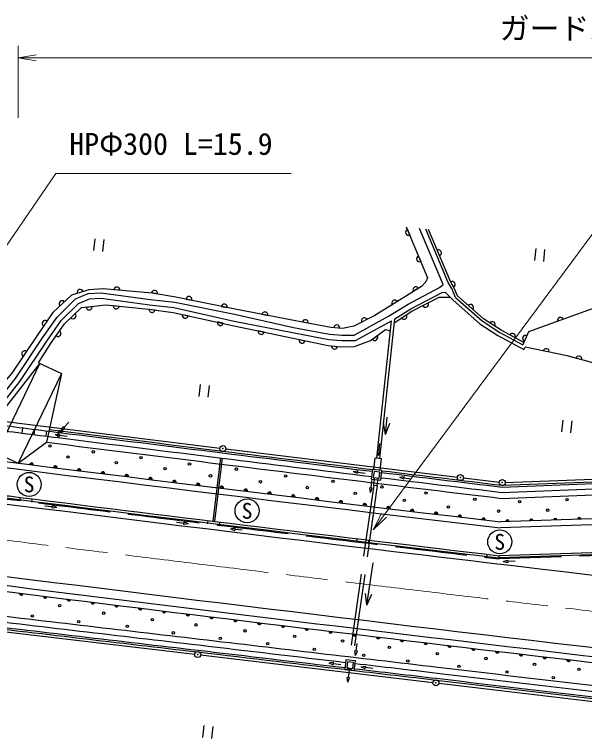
# Model space of a CAD drawing. Units: millimetres, scale not verified. Extents: x 40000 to 680000, y 20000 to 380000.
# Drawn here: x 112536 to 160104, y 274586 to 334985 of the extents above; entities that cross this region are included whole.
import ezdxf
from ezdxf.enums import TextEntityAlignment as Align

# ---------------------------------------------------------------- set-up
doc = ezdxf.new("R2010")
doc.units = ezdxf.units.MM
doc.header["$LTSCALE"] = 1000
doc.header["$PDMODE"] = 32
doc.header["$PDSIZE"] = 500
doc.linetypes.add('CHAIN', pattern=[18.5, 12, -1.5, 3.5, -1.5])
doc.linetypes.add('DASHED', pattern=[7.5, 6, -1.5])
for name, color, linetype, lineweight in [('M-BGD', 7, 'Continuous', 25), ('M-BGD-EXST', 7, 'Continuous', 25), ('M-BMK', 2, 'CHAIN', 13), ('M-BMK-ROW', 30, 'Continuous', 25), ('M-STR-HTXT', 7, 'Continuous', 13), ('M-STR-STRC', 7, 'Continuous', 25)]:
    doc.layers.add(name, color=color, linetype=linetype, lineweight=lineweight)
doc.styles.add('ＭＳ ゴシック', font='')
doc.styles.get('ＭＳ ゴシック').set_extended_font_data('MS Gothic')

# ---------------------------------------------------------------- blocks, each defined once
blk = doc.blocks.new('open_arrow')
at = {"color": 0, "linetype": 'Continuous', "lineweight": -2}
blk.add_lwpolyline([(7.5, 1.25), (0, 0), (7.5, -1.25)], dxfattribs=at)

msp = doc.modelspace()

# ---------------------------------------------------------------- linework, layer by layer
at = {"layer": 'M-BGD'}
for p, q in [((148307, 312454), (146346, 317134)), ((145321, 317042), (145514, 316581)), ((148722, 312628), (146860, 317072)), ((146240, 314827), (146433, 314365)), ((148009, 312203), (148307, 312454)), ((149028, 312130), (148722, 312628)), ((121332, 311974), (120834, 312016)), ((124461, 311678), (123969, 311763)), ((145607, 310420), (148220, 311806)), ((146247, 312155), (145823, 311890)), ((148220, 311806), (148485, 311811)), ((149131, 311160), (148485, 311811)), ((149329, 311385), (149028, 312130)), ((126850, 311246), (127343, 311161)), ((116724, 309178), (118142, 310530)), ((118142, 310530), (120171, 310757)), ((118520, 310561), (119017, 310617)), ((120791, 310701), (121288, 310653)), ((129795, 310613), (130288, 310528)), ((144482, 311034), (144058, 310770)), ((123773, 310413), (124268, 310341)), ((127030, 309844), (126540, 309941)), ((133189, 309973), (133677, 309863)), ((144268, 309596), (145607, 310420)), ((129964, 309241), (129474, 309339)), ((137052, 309230), (136561, 309322)), ((140983, 307782), (144010, 309434)), ((142782, 297983), (144010, 309434)), ((143020, 297958), (144268, 309596)), ((115611, 307581), (116724, 309178)), ((133365, 308493), (132877, 308604)), ((142398, 307900), (142805, 308191)), ((114532, 305934), (115611, 307581)), ((136287, 307866), (136776, 307764)), ((155053, 307034), (155157, 307228)), ((114639, 305884), (110063, 300081)), ((114639, 305884), (110763, 297817)), ((114532, 305934), (116451, 305037)), ((116451, 305037), (112856, 297555)), ((116451, 305037), (115215, 299302)), ((143487, 299955), (143640, 301397)), ((116652, 300530), (117073, 300988)), ((143487, 299955), (143332, 300943)), ((143487, 299955), (143846, 300889)), ((116215, 300121), (116234, 300270)), ((116215, 300121), (116531, 300232)), ((116513, 300083), (116234, 300269)), ((116396, 300252), (116577, 300598)), ((116396, 300252), (116726, 300461)), ((116513, 300083), (116531, 300232)), ((116726, 300461), (116577, 300598)), ((115931, 299934), (116319, 299986)), ((115931, 299934), (116293, 299785)), ((116160, 299684), (116215, 300121)), ((116293, 299785), (116319, 299986)), ((116306, 299885), (116923, 299806)), ((112856, 297555), (115215, 299302)), ((142960, 298580), (143026, 299199)), ((111044, 298402), (112856, 297555)), ((143061, 298570), (142859, 298591)), ((142920, 298205), (142859, 298591)), ((142920, 298205), (143061, 298570)), ((142518, 297012), (142624, 298000)), ((142624, 298000), (143171, 297942)), ((143064, 296947), (143171, 297942)), ((140808, 296859), (141196, 296911)), ((140808, 296859), (141170, 296710)), ((141170, 296710), (141196, 296911)), ((141183, 296810), (141800, 296731)), ((142088, 295955), (142087, 295955)), ((142288, 295494), (142354, 296113)), ((144659, 296384), (145046, 296436)), ((144659, 296384), (145021, 296235)), ((145021, 296235), (145046, 296436)), ((145033, 296335), (145650, 296256)), ((153226, 295562), (173675, 296343)), ((153232, 295713), (173681, 296494)), ((142248, 295118), (142188, 295505)), ((142389, 295483), (142188, 295505)), ((142248, 295118), (142389, 295483)), ((142539, 295719), (142777, 295693)), ((153187, 294620), (173639, 295401)), ((153208, 295121), (173658, 295902)), ((112991, 294435), (113025, 294701)), ((113984, 294311), (114017, 294577)), ((115692, 293911), (115073, 293977)), ((115681, 293810), (115702, 294011)), ((116067, 293870), (115681, 293810)), ((116067, 293870), (115702, 294011)), ((173296, 293312), (153103, 292655)), ((126689, 292528), (126070, 292594)), ((126678, 292427), (126699, 292629)), ((127064, 292488), (126678, 292427)), ((127064, 292488), (126699, 292629)), ((128654, 292498), (128686, 292764)), ((129646, 292377), (129679, 292643)), ((173276, 292811), (153082, 292154)), ((130549, 292087), (130935, 292152)), ((130549, 292087), (130916, 291951)), ((130935, 292152), (130916, 291951)), ((130925, 292052), (131545, 291993)), ((141095, 291258), (141063, 290992)), ((142088, 291138), (142056, 290872)), ((151958, 289689), (151989, 289953)), ((173172, 290306), (152975, 289649)), ((173180, 290494), (152983, 289837)), ((152951, 289571), (152982, 289835)), ((153312, 289362), (153686, 289476)), ((153312, 289362), (153693, 289274)), ((153686, 289476), (153693, 289274)), ((153690, 289375), (154311, 289396)), ((141952, 285699), (142457, 289253)), ((141952, 285699), (141831, 286692)), ((141952, 285699), (142344, 286619)), ((141051, 281898), (141137, 282514)), ((140998, 281523), (140950, 281912)), ((141151, 281884), (140950, 281912)), ((140998, 281523), (141151, 281884)), ((138770, 280892), (139157, 280947)), ((138770, 280892), (139133, 280746)), ((139133, 280746), (139157, 280947)), ((139145, 280846), (139763, 280771)), ((140346, 280326), (140363, 280475)), ((140346, 280326), (140661, 280440)), ((140644, 280291), (140363, 280475)), ((140397, 279659), (140484, 280275)), ((140644, 280291), (140661, 280440)), ((141448, 280573), (141836, 280627)), ((141448, 280573), (141811, 280426)), ((141811, 280426), (141836, 280627)), ((141823, 280527), (142441, 280451)), ((140345, 279284), (140297, 279673)), ((140497, 279645), (140297, 279673)), ((140345, 279284), (140497, 279645))]:
    msp.add_line(p, q, dxfattribs=at)
at = {"layer": 'M-BGD', "linetype": 'DASHED'}
for p, q in [((113183, 300062), (113239, 300498)), ((114175, 299936), (114231, 300372)), ((115168, 299810), (115223, 300247)), ((129108, 292713), (129754, 297989)), ((129257, 292695), (129902, 297970)), ((142515, 295721), (142583, 296350)), ((142813, 295689), (142881, 296315)), ((142509, 295727), (140422, 280971)), ((142813, 295689), (140726, 280936)), ((173169, 290226), (152971, 289569))]:
    msp.add_line(p, q, dxfattribs=at)
at = {"layer": 'M-BGD'}
for points in [[(145221, 317270), (145223, 317266), (147000, 313019), (146852, 312676), (146501, 312284), (142616, 309862), (140861, 308992), (139918, 308803), (138937, 308867), (135985, 309418), (130963, 310397), (126007, 311408), (124032, 311750), (119944, 312088)], [(155038, 307610), (153135, 308637), (151682, 309582), (149497, 311504), (149208, 312220), (148915, 312708), (147093, 317044)], [(171196, 314194), (168751, 313320), (155441, 308499), (154943, 307434)], [(119944, 312088), (118735, 312020), (117287, 311580), (115735, 310132), (114472, 308295), (112315, 305066), (110311, 302728), (109719, 302113), (108946, 301767), (108047, 301757), (107029, 301870), (104981, 302269), (104034, 302462)], [(110026, 301589), (110733, 302254), (112628, 304623), (114861, 308000), (116091, 309741), (117624, 311256), (118693, 311716), (119778, 311766)], [(119772, 311771), (123854, 311211), (125907, 310984), (130899, 309978), (135831, 308885), (138825, 308314), (139851, 308238), (140869, 308233)], [(140869, 308233), (143744, 309805), (145384, 310811), (148009, 312203)], [(110317, 301246), (111065, 301948), (112992, 304358), (115232, 307746), (116436, 309449), (117880, 310876), (118795, 311271), (119778, 311316)], [(119758, 311319), (123799, 310764), (125838, 310539), (130856, 309407), (135741, 308444), (138766, 307867), (139833, 307788), (140983, 307782)], [(144224, 309266), (145688, 310237), (147977, 311397), (148881, 311390)], [(149131, 311160), (151379, 309182), (152880, 308207), (155053, 307034)], [(149329, 311385), (151561, 309422), (153033, 308465), (154943, 307434)], [(120171, 310757), (123740, 310413), (125778, 310120), (130737, 309048), (135639, 308024), (138704, 307383), (139774, 307270), (140916, 307292), (142231, 307801), (143502, 308710), (143925, 308607)], [(182326, 296567), (178773, 298118), (172217, 301101), (167344, 303305), (165293, 304139), (160594, 305986), (158652, 306498), (155163, 307225)]]:
    msp.add_lwpolyline(points, dxfattribs=at)
for points in [[(142313, 296231), (143108, 296137), (143202, 296931), (142408, 297025)], [(142480, 296362), (142977, 296303), (143036, 296800), (142539, 296859)], [(140098, 280355), (140892, 280262), (140985, 281056), (140191, 281149)], [(140264, 280486), (140761, 280428), (140819, 280925), (140322, 280983)]]:
    msp.add_lwpolyline(points, close=True, dxfattribs=at)
for centre in [(115497, 298984), (119107, 298501), (117006, 298061), (123103, 298005), (121030, 297591), (125096, 297100), (127140, 297496), (128893, 296499), (131053, 297055), (135159, 296490), (133063, 296001), (139114, 296049), (136963, 295524), (143192, 295580), (140967, 295046), (146885, 295057), (145074, 294445), (150950, 294533), (154684, 294354), (158638, 294519), (148746, 293905), (152937, 293553), (157023, 293636), (116302, 285665), (119974, 285043), (114028, 284809), (124040, 284504), (117900, 284340), (121964, 283955), (127691, 284068), (125781, 283403), (131778, 283570), (129722, 282949), (135906, 283114), (139910, 282720), (133662, 282508), (137548, 282026), (143810, 282201), (141682, 281530), (147814, 281662), (145361, 281061), (151877, 281261), (155929, 280776), (149632, 280606), (159649, 280362), (153628, 280124), (157500, 279656)]:
    msp.add_circle(centre, 100, dxfattribs=at)
for centre, radius, start, end in [((145418, 316812), 250, 112.70553, 292.70553), ((147912, 315095), 250, 292.79972, 112.79972), ((146336, 314596), 250, 112.70553, 292.70553), ((146035, 312022), 250, 31.93913, 211.93913), ((149061, 312464), 250, 300.91169, 120.91169), ((118011, 311800), 250, 16.89777, 196.89777), ((121083, 311995), 250, 355.28395, 175.28395), ((124215, 311721), 250, 350.15445, 170.15445), ((116511, 310856), 250, 43.00688, 223.00688), ((127096, 311204), 250, 350.19717, 170.19717), ((144270, 310902), 250, 31.93913, 211.93913), ((118769, 310589), 250, 186.37964, 6.37964), ((121040, 310677), 250, 174.49776, 354.49776), ((130042, 310570), 250, 350.19717, 170.19717), ((146833, 310817), 250, 206.87933, 26.87933), ((150590, 310543), 250, 318.67027, 138.67027), ((117433, 309854), 250, 223.62461, 43.62461), ((124021, 310377), 250, 171.8081, 351.8081), ((126785, 309892), 250, 168.76854, 348.76854), ((133433, 309918), 250, 347.24639, 167.24639), ((145039, 309807), 250, 213.55885, 33.55885), ((115104, 309214), 250, 55.49813, 235.49813), ((129719, 309290), 250, 168.76854, 348.76854), ((136806, 309276), 250, 349.44031, 169.44031), ((141739, 309427), 250, 26.35999, 206.35999), ((152409, 309109), 250, 326.9749, 146.9749), ((158103, 309463), 250, 19.90973, 199.90973), ((139428, 308835), 250, 356.27021, 176.27021), ((116168, 308379), 250, 235.14246, 55.14246), ((133121, 308548), 250, 167.2324, 347.2324), ((142601, 308045), 250, 215.56342, 35.56342), ((154087, 308124), 250, 331.63547, 151.63547), ((155192, 307966), 250, 64.93264, 244.93264), ((136532, 307815), 250, 168.18252, 348.18252), ((113394, 306681), 250, 56.25621, 236.25621), ((139239, 307326), 250, 174.00775, 354.00775), ((156907, 306861), 250, 348.22942, 168.22942), ((159623, 306242), 250, 345.23214, 165.23214), ((917893, 6740958), 6493498, 262.64462, 263.23613), ((917893, 6740958), 6493998, 262.63217, 263.23646), ((927633, 6740263), 6490905, 262.81179, 262.94051), ((927633, 6740263), 6491495, 262.8189, 262.94051), ((927633, 6740263), 6491055, 262.81893, 262.94051), ((927633, 6740263), 6491995, 262.81108, 262.94051), ((929244, 6740063), 6491055, 262.92617, 263.03741), ((929244, 6740063), 6490905, 262.92617, 263.0374), ((917893, 6740958), 6496498, 262.63217, 263.23812), ((929244, 6740063), 6491495, 262.92617, 263.03742), ((113959, 297421), 150, 353.05725, 173.05725), ((113959, 297421), 75, 353.05725, 173.05725), ((115944, 297179), 150, 353.05725, 173.05725), ((115944, 297179), 75, 353.05725, 173.05725), ((929244, 6740063), 6491995, 262.92618, 263.13441), ((117930, 296938), 150, 353.05725, 173.05725), ((117930, 296938), 75, 353.05725, 173.05725), ((119915, 296696), 150, 353.05725, 173.05725), ((119915, 296696), 75, 353.05725, 173.05725), ((121900, 296454), 150, 353.05725, 173.05725), ((929244, 6740063), 6491055, 263.04447, 263.13376), ((929244, 6740063), 6490905, 263.04447, 263.13365), ((121900, 296454), 75, 353.05725, 173.05725), ((123886, 296212), 150, 353.05725, 173.05725), ((123886, 296212), 75, 353.05725, 173.05725), ((125871, 295971), 150, 353.05725, 173.05725), ((125871, 295971), 75, 353.05725, 173.05725), ((929244, 6740063), 6491495, 263.04448, 263.13406), ((127856, 295729), 150, 353.05725, 173.05725), ((127856, 295729), 75, 353.05725, 173.05725), ((129842, 295487), 150, 353.05725, 173.05725), ((129842, 295487), 75, 353.05725, 173.05725), ((131827, 295245), 150, 353.05725, 173.05725), ((131827, 295245), 75, 353.05725, 173.05725), ((133812, 295004), 150, 353.05725, 173.05725), ((133812, 295004), 75, 353.05725, 173.05725), ((135798, 294762), 150, 353.05725, 173.05725), ((135798, 294762), 75, 353.05725, 173.05725), ((917893, 6740958), 6496310, 262.88298, 263.238), ((137783, 294520), 150, 353.05725, 173.05725), ((137783, 294520), 75, 353.05725, 173.05725), ((139768, 294278), 150, 353.05725, 173.05725), ((139768, 294278), 75, 353.05725, 173.05725), ((141754, 294037), 150, 353.05725, 173.05725), ((141754, 294037), 75, 353.05725, 173.05725), ((143739, 293795), 150, 353.05725, 173.05725), ((143739, 293795), 75, 353.05725, 173.05725), ((145724, 293553), 150, 353.05725, 173.05725), ((145724, 293553), 75, 353.05725, 173.05725), ((147710, 293311), 150, 353.05725, 173.05725), ((147710, 293311), 75, 353.05725, 173.05725), ((149695, 293070), 150, 353.05725, 173.05725), ((149695, 293070), 75, 353.05725, 173.05725), ((151680, 292828), 150, 353.05725, 173.05725), ((157668, 292803), 150, 1.86357, 181.86357), ((159666, 292868), 150, 1.86357, 181.86357), ((159666, 292868), 75, 1.86357, 181.86357), ((151680, 292828), 75, 353.05725, 173.05725), ((153670, 292673), 150, 1.86357, 181.86357), ((153670, 292673), 75, 1.86357, 181.86357), ((155669, 292738), 150, 1.86357, 181.86357), ((155669, 292738), 75, 1.86357, 181.86357), ((157668, 292803), 75, 1.86357, 181.86357), ((917893, 6740958), 6503748, 262.63217, 263.53318), ((917893, 6740958), 6504248, 262.63217, 263.05927), ((113113, 286698), 150, 172.9525, 352.9525), ((113113, 286698), 75, 172.9525, 352.9525), ((115098, 286452), 150, 172.9525, 352.9525), ((115098, 286452), 75, 172.9525, 352.9525), ((117083, 286207), 150, 172.9525, 352.9525), ((117083, 286207), 75, 172.9525, 352.9525), ((119068, 285962), 150, 172.9525, 352.9525), ((119068, 285962), 75, 172.9525, 352.9525), ((121053, 285716), 150, 172.9525, 352.9525), ((121053, 285716), 75, 172.9525, 352.9525), ((879162, 6745517), 6506141, 263.19371, 263.37001), ((123037, 285471), 150, 172.9525, 352.9525), ((123037, 285471), 75, 172.9525, 352.9525), ((125022, 285226), 150, 172.9525, 352.9525), ((125022, 285226), 75, 172.9525, 352.9525), ((879162, 6745517), 6506641, 263.19372, 263.37001), ((127007, 284980), 150, 172.9525, 352.9525), ((127007, 284980), 75, 172.9525, 352.9525), ((128992, 284735), 150, 172.9525, 352.9525), ((128992, 284735), 75, 172.9525, 352.9525), ((130977, 284489), 150, 172.9525, 352.9525), ((130977, 284489), 75, 172.9525, 352.9525), ((879162, 6745517), 6507231, 263.19372, 263.37), ((879162, 6745517), 6507081, 263.19372, 263.37), ((917893, 6740958), 6504248, 263.05927, 263.48637), ((132962, 284248), 150, 173.16604, 353.16604), ((132962, 284248), 75, 173.16604, 353.16604), ((134948, 284010), 150, 173.16604, 353.16604), ((134948, 284010), 75, 173.16604, 353.16604), ((136934, 283772), 150, 173.16604, 353.16604), ((136934, 283772), 75, 173.16604, 353.16604), ((138920, 283534), 150, 173.16604, 353.16604), ((138920, 283534), 75, 173.16604, 353.16604), ((140906, 283296), 150, 173.16604, 353.16604), ((140906, 283296), 75, 173.16604, 353.16604), ((898527, 6743237), 6506141, 263.19829, 263.37459), ((142891, 283058), 150, 173.16604, 353.16604), ((142891, 283058), 75, 173.16604, 353.16604), ((144877, 282820), 150, 173.16604, 353.16604), ((144877, 282820), 75, 173.16604, 353.16604), ((898527, 6743237), 6506641, 263.1983, 263.30686), ((146863, 282582), 150, 173.16604, 353.16604), ((146863, 282582), 75, 173.16604, 353.16604), ((148849, 282344), 150, 173.16604, 353.16604), ((148849, 282344), 75, 173.16604, 353.16604), ((150834, 282106), 150, 173.16604, 353.16604), ((150834, 282106), 75, 173.16604, 353.16604), ((898527, 6743237), 6507231, 263.19831, 263.31391), ((898527, 6743237), 6507081, 263.19831, 263.30686), ((152820, 281868), 150, 173.16604, 353.16604), ((152820, 281868), 75, 173.16604, 353.16604), ((154806, 281630), 150, 173.16604, 353.16604), ((154806, 281630), 75, 173.16604, 353.16604), ((156792, 281395), 150, 173.37959, 353.37959), ((156792, 281395), 75, 173.37959, 353.37959), ((158779, 281165), 150, 173.37959, 353.37959), ((158779, 281165), 75, 173.37959, 353.37959), ((898527, 6743237), 6507231, 263.31391, 263.37459), ((898527, 6743237), 6507081, 263.31391, 263.37459), ((898527, 6743237), 6506641, 263.31391, 263.37459), ((917893, 6740958), 6506141, 263.20286, 263.47736), ((917893, 6740958), 6506641, 263.20286, 263.47287), ((917893, 6740958), 6507231, 263.20286, 263.47217), ((917893, 6740958), 6507081, 263.20286, 263.47289)]:
    msp.add_arc(centre, radius, start, end, dxfattribs=at)
at = {"layer": 'M-BGD', "linetype": 'DASHED'}
for centre, radius, start, end in [((927633, 6740263), 6491055, 262.76684, 262.81893), ((927633, 6740263), 6491495, 262.76597, 262.8189), ((917893, 6740958), 6496578, 262.63217, 263.23818), ((917893, 6740958), 6496310, 262.85652, 262.88298)]:
    msp.add_arc(centre, radius, start, end, dxfattribs=at)
at = {"layer": 'M-BGD-EXST'}
for p, q in [((119245, 316281), (119139, 315286)), ((119991, 316202), (119885, 315207)), ((156030, 315460), (155925, 314466)), ((156776, 315381), (156671, 314386)), ((128038, 304122), (127933, 303128)), ((128784, 304043), (128679, 303049)), ((158294, 301156), (158188, 300161)), ((159039, 301077), (158934, 300082)), ((128343, 275659), (128238, 274665)), ((129089, 275580), (128984, 274586))]:
    msp.add_line(p, q, dxfattribs=at)
for centre in [(113757, 295784), (131942, 293578), (153029, 290991)]:
    msp.add_circle(centre, 1000, dxfattribs=at)
at = {"layer": 'M-BMK'}
msp.add_arc((918284, 6744061), 6503126, 262.63888, 263.46436, dxfattribs=at)
at = {"layer": 'M-BMK-ROW'}
for p, q in [((110887, 301141), (129677, 298801)), ((110887, 301141), (129677, 298801)), ((130173, 298740), (149500, 296387)), ((130173, 298740), (149500, 296387)), ((149996, 296326), (152993, 295960)), ((149996, 296326), (152993, 295960)), ((153491, 295940), (169626, 296557)), ((153491, 295940), (169626, 296557)), ((108187, 283912), (127575, 281618)), ((108187, 283912), (127575, 281618)), ((128071, 281559), (147458, 279257)), ((128071, 281559), (147458, 279257)), ((147955, 279198), (167343, 276908)), ((147955, 279198), (167343, 276908))]:
    msp.add_line(p, q, dxfattribs=at)
for centre in [(129925, 298771), (129925, 298771), (149748, 296356), (149748, 296356), (153241, 295930), (153241, 295930), (127823, 281589), (127823, 281589), (147706, 279228), (147706, 279228)]:
    msp.add_circle(centre, 250, dxfattribs=at)
for p in [(129925, 298771), (129925, 298771), (149748, 296356), (149748, 296356), (153241, 295930), (153241, 295930), (127823, 281589), (127823, 281589), (147706, 279228), (147706, 279228)]:
    msp.add_point(p, dxfattribs=at)
at = {"layer": 'M-STR-HTXT'}
for p, q in [((112856, 326357), (112856, 332357)), ((112856, 331357), (218156, 331357))]:
    msp.add_line(p, q, dxfattribs=at)
for points in [[(101068, 299943), (115985, 321726), (135611, 321726)], [(142479, 291993), (160799, 316714), (180425, 316714)]]:
    msp.add_lwpolyline(points, dxfattribs=at)
at = {"layer": 'M-STR-STRC'}
for centre, radius, start, end in [((917893, 6740958), 6496998, 262.63217, 263.76388), ((918284, 6744061), 6506126, 262.63227, 263.76343)]:
    msp.add_arc(centre, radius, start, end, dxfattribs=at)

# ---------------------------------------------------------------- block references
at = {"layer": 'M-STR-HTXT', "xscale": 200, "yscale": 200}
msp.add_blockref('open_arrow', (112856, 331357), dxfattribs=at)
at = {"layer": 'M-STR-HTXT', "xscale": 200, "yscale": 200, "rotation": 53.5}
msp.add_blockref('open_arrow', (142479, 291993), dxfattribs=at)

# ---------------------------------------------------------------- texts
at = {"layer": 'M-BGD-EXST', "style": 'ＭＳ ゴシック'}
for p in [(113757, 295784), (131942, 293578), (153029, 290991)]:
    msp.add_text('S', height=1320, dxfattribs=at).set_placement(p, align=Align.MIDDLE_CENTER)
at = {"layer": 'M-STR-HTXT', "style": 'ＭＳ ゴシック'}
msp.add_text('ガードパイプ L=106.8', height=1833, dxfattribs=at).set_placement((165506, 332357), align=Align.BOTTOM_CENTER)
msp.add_text('HPΦ300 L=15.9', height=1833, dxfattribs=at).set_placement((117111, 322726), align=Align.BOTTOM_LEFT)

doc.saveas('drawing.dxf')
